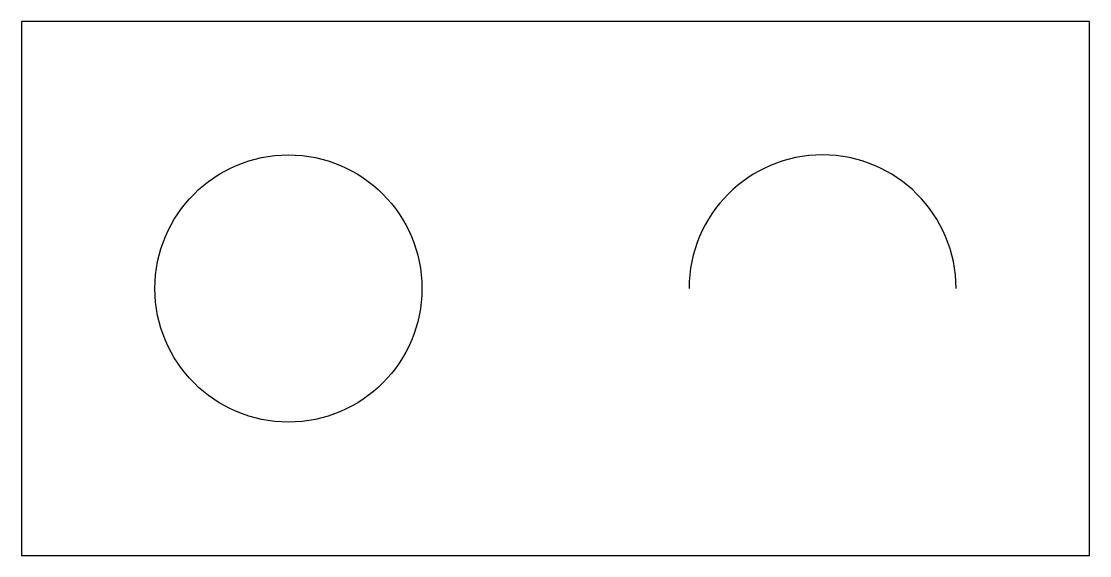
# Model space of a CAD drawing. Header units: inches. Extents: x 0 to 2, y 0 to 1.
import ezdxf

# ---------------------------------------------------------------- set-up
doc = ezdxf.new("R2010")
doc.units = ezdxf.units.IN

msp = doc.modelspace()

# ---------------------------------------------------------------- linework, layer by layer
for p, q in [((2, 1), (0, 1)), ((0, 1), (0, 0)), ((2, 0), (2, 1)), ((0, 0), (2, 0))]:
    msp.add_line(p, q)
msp.add_circle((0.5, 0.5), 0.25)
msp.add_arc((1.5, 0.5), 0.25, 0, 180)

doc.saveas('drawing.dxf')
